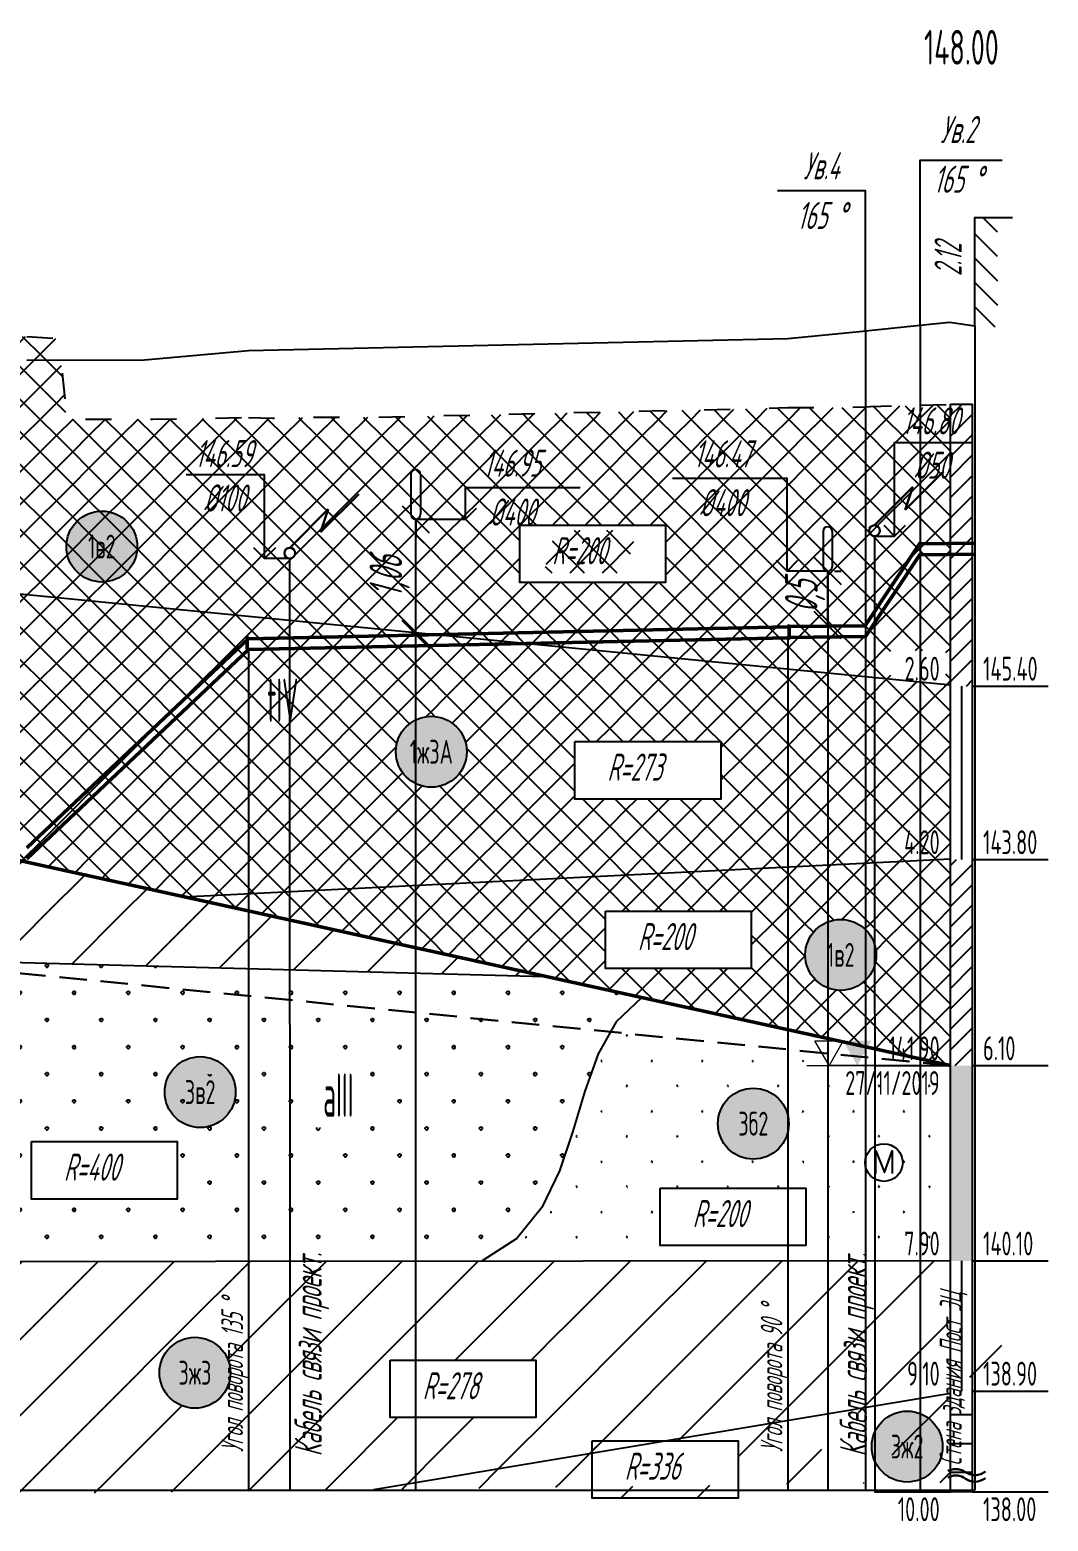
# Model space of a CAD drawing. Header units: metres. Extents: x -30 to 2050, y -904 to 400.
# Drawn here: x 1202.4 to 1296.2, y 127.1 to 264.6 of the extents above; entities that cross this region are included whole.
import ezdxf
from ezdxf.enums import TextEntityAlignment as Align

# ---------------------------------------------------------------- set-up
doc = ezdxf.new("R2010")
doc.units = ezdxf.units.M
doc.header["$LTSCALE"] = 0.2
doc.linetypes.add('ACAD_ISO03W100', pattern=[30, 12, -18])
doc.linetypes.add('штриховая', pattern=[19.05, 12.7, -6.35])
for name, color, linetype in [('МГТ_ИГ_Геология', 252, 'Continuous'), ('Примыкания', 7, 'Continuous'), ('Проектная земля', 7, 'Continuous'), ('Таблица', 7, 'Continuous'), ('Трубы', 7, 'Continuous'), ('Узлы', 7, 'Continuous'), ('Чёрная земля', 7, 'ACAD_ISO03W100')]:
    doc.layers.add(name, color=color, linetype=linetype)
doc.layers.add('МГТ_НВК_котлованы', color=7, linetype='Continuous', lineweight=30)
doc.styles.add('SPDS', font='SPDS', dxfattribs={"width": 0.7, "oblique": 15, "height": 2.5})
doc.styles.get("Standard").update_dxf_attribs({"font": 'SPDS.shx', "width": 0.7, "oblique": 15, "height": 3})
doc.styles.add('Стиль Simplex', font='simplex.shx')
doc.dimstyles.new('ISO-25', dxfattribs={"dimtxt": 2.5, "dimasz": 2.5, "dimexe": 1.25, "dimexo": 0.625, "dimtad": 1, "dimtxsty": 'Standard', "dimcen": 2.5, "dimadec": 0, "dimazin": 0, "dimtfac": 1, "dimtmove": 0, "dimatfit": 3, "dimfxl": 1, "dimarcsym": 0})
pattern_1 = [(225, (-5.6692, 480.7283), (3e-16, -3), [2.1213, -2.121341]), (315, (-7.1692, 482.2283), (3, 0), [2.1213, -2.121341]), (45, (-8.6692, 480.7283), (0, 3), [2.1213, -2.121341]), (135, (-7.1692, 479.2283), (-3, 3e-16), [2.1213, -2.121341])]
pattern_2 = [(45, (-8.669, 494.728), (0, 21), [9.8995, -19.799]), (45, (5.331, 480.728), (0, 21), [9.8995, -19.799]), (45, (-8.669, 480.728), (0, 21), [14.142, -15.5565]), (45, (1.331, 490.728), (0, 21), [15.556, -14.1425]), (45, (-1.669, 480.728), (0, 21), [19.799, -9.8995]), (45, (-8.669, 487.728), (0, 21), [19.799, -9.8995])]
pattern_3 = [(45, (600.3756, -1249.8598), (-0.9429269, 0.9429269), [])]

# ---------------------------------------------------------------- blocks, each defined once
blk = doc.blocks.new('_OBLIQUE')
at = {"color": 0, "linetype": 'ByBlock', "lineweight": -2}
blk.add_line((0.5, 0.5), (-0.5, -0.5), dxfattribs=at)
blk = doc.blocks.new('*D24')
at = {"layer": 'Defpoints', "color": 0, "transparency": 16777216}
for p in [(1237.95, 219.52), (1237.95, 219.52), (1237.95, 208.93)]:
    blk.add_point(p, dxfattribs=at)
at = {"layer": 'Примыкания', "color": 0, "lineweight": -2, "transparency": 16777216}
for p, q in [((1237.95, 219.52), (1237.95, 217.85)), ((1238.57, 219.52), (1239.2, 219.52)), ((1237.95, 208.93), (1237.95, 210.61)), ((1238.57, 208.93), (1239.2, 208.93))]:
    blk.add_line(p, q, dxfattribs=at)
at = {"layer": 'Примыкания', "color": 0, "lineweight": -2, "transparency": 16777216, "xscale": 2.5, "yscale": 2.5, "zscale": 2.5}
for p, rotation in [((1237.95, 219.52), 90), ((1237.95, 208.93), 270)]:
    blk.add_blockref('_OBLIQUE', p, dxfattribs=dict(at, rotation=rotation))
at = {"layer": 'Примыкания', "color": 0, "transparency": 16777216, "insert": (1235.55, 214.23), "char_height": 3, "width": 5.4938, "attachment_point": 5, "rotation": 90}
blk.add_mtext('1,06', dxfattribs=at)
blk = doc.blocks.new('*D25')
at = {"layer": 'Defpoints', "color": 0, "transparency": 16777216}
for p in [(1275.93, 214.74), (1275.93, 214.74), (1275.93, 209.76)]:
    blk.add_point(p, dxfattribs=at)
at = {"layer": 'Примыкания', "color": 0, "lineweight": -2, "transparency": 16777216}
for p, q in [((1275.93, 209.76), (1275.93, 214.74)), ((1276.56, 214.74), (1277.18, 214.74)), ((1276.56, 209.76), (1277.18, 209.76))]:
    blk.add_line(p, q, dxfattribs=at)
at = {"layer": 'Примыкания', "color": 0, "lineweight": -2, "transparency": 16777216, "xscale": 2.5, "yscale": 2.5, "zscale": 2.5}
for p, rotation in [((1275.93, 214.74), 90), ((1275.93, 209.76), 270)]:
    blk.add_blockref('_OBLIQUE', p, dxfattribs=dict(at, rotation=rotation))
at = {"layer": 'Примыкания', "color": 0, "transparency": 16777216, "insert": (1273.84, 212.4), "char_height": 3, "width": 4.575, "attachment_point": 5, "rotation": 90}
blk.add_mtext('0,5', dxfattribs=at)
blk = doc.blocks.new('круг3_-31_2')
at = {"true_color": 0xffffff}
blk.add_hatch(color=7, dxfattribs=at).paths.add_polyline_path([(-0.327, 0, 1), (0.327, 0, 1)])
at = {"color": 7, "lineweight": 25}
blk.add_circle((0, 0), 0.327, dxfattribs=at)
at = {"color": 18, "lineweight": 25, "true_color": 0x000000, "style": 'Стиль Simplex', "width": 0.590909}
blk.add_text('3б2', height=0.22, dxfattribs=at).set_placement((0, 0), align=Align.MIDDLE_CENTER)
blk = doc.blocks.new('DN')
at = {"linetype": 'Continuous', "lineweight": 30, "flags": 128}
for points in [[(-0.126, -0.007), (-0.117, -0.002), (-0.073, 0.011), (-0.033, 0.011), (0.003, 0), (0.02, -0.007), (0.039, -0.019), (0.074, -0.037), (0.103, -0.043), (0.125, -0.048), (0.151, -0.043), (0.18, -0.036), (0.213, -0.019), (0.223, -0.012)], [(-0.126, -0.068), (-0.117, -0.063), (-0.073, -0.05), (-0.033, -0.05), (0.003, -0.059), (0.02, -0.067), (0.039, -0.079), (0.074, -0.098), (0.103, -0.103), (0.125, -0.108), (0.151, -0.103), (0.18, -0.095), (0.213, -0.079), (0.223, -0.072)]]:
    blk.add_lwpolyline(points, dxfattribs=at)
blk = doc.blocks.new('CME')
at = {"layer": 'МГТ_ИГ_Геология', "flags": 128}
blk.add_lwpolyline([(0.103, -0.103), (0.103, 0.107), (0.18, -0.091), (0.252, 0.107), (0.252, -0.103)], dxfattribs=at)
at = {"layer": 'МГТ_ИГ_Геология'}
blk.add_circle((0.176, -0.001), 0.173, dxfattribs=at)
blk = doc.blocks.new('круг1_-26_3_-64_')
at = {"layer": 'МГТ_ИГ_Геология', "true_color": 0xffffff}
blk.add_hatch(color=7, dxfattribs=at).paths.add_polyline_path([(-0.327, 0, 1), (0.327, 0, 1)])
at = {"color": 7, "lineweight": 25}
blk.add_circle((0, 0), 0.327, dxfattribs=at)
at = {"color": 7, "lineweight": 20, "style": 'Стиль Simplex', "width": 0.590909}
blk.add_text('1ж3А', height=0.22, dxfattribs=at).set_placement((0, 0), align=Align.MIDDLE_CENTER)
blk = doc.blocks.new('круг1_-30_2')
at = {"layer": 'МГТ_ИГ_Геология', "true_color": 0xffffff}
blk.add_hatch(color=7, dxfattribs=at).paths.add_polyline_path([(-0.327, 0, 1), (0.327, 0, 1)])
at = {"color": 7, "lineweight": 25}
blk.add_circle((0, 0), 0.327, dxfattribs=at)
at = {"color": 7, "lineweight": 25, "style": 'Стиль Simplex', "width": 0.590909}
blk.add_text('1в2', height=0.22, dxfattribs=at).set_placement((0, 0), align=Align.MIDDLE_CENTER)
blk = doc.blocks.new('круг3_-30_2')
at = {"true_color": 0xffffff}
blk.add_hatch(color=7, dxfattribs=at).paths.add_polyline_path([(-0.327, 0, 1), (0.327, 0, 1)])
at = {"color": 7, "lineweight": 25}
blk.add_circle((0, 0), 0.327, dxfattribs=at)
at = {"color": 7, "lineweight": 25, "style": 'Стиль Simplex', "width": 0.590909}
blk.add_text('3в2', height=0.22, dxfattribs=at).set_placement((0, 0), align=Align.MIDDLE_CENTER)
blk = doc.blocks.new('круг3_-26_2')
at = {"true_color": 0xffffff}
blk.add_hatch(color=7, dxfattribs=at).paths.add_polyline_path([(-0.327, 0, 1), (0.327, 0, 1)])
at = {"color": 7, "lineweight": 25}
blk.add_circle((0, 0), 0.327, dxfattribs=at)
at = {"color": 7, "lineweight": 25, "style": 'Стиль Simplex', "width": 0.590909}
blk.add_text('3ж2', height=0.22, dxfattribs=at).set_placement((0, 0), align=Align.MIDDLE_CENTER)
blk = doc.blocks.new('круг3_-26_3')
at = {"true_color": 0xffffff}
blk.add_hatch(color=7, dxfattribs=at).paths.add_polyline_path([(-0.327, 0, 1), (0.327, 0, 1)])
at = {"color": 7, "lineweight": 25}
blk.add_circle((0, 0), 0.327, dxfattribs=at)
at = {"color": 7, "lineweight": 25, "style": 'Стиль Simplex', "width": 0.590909}
blk.add_text('3ж3', height=0.22, dxfattribs=at).set_placement((0, 0), align=Align.MIDDLE_CENTER)
blk = doc.blocks.new('уке')
at = {"layer": 'МГТ_ИГ_Геология'}
blk.add_lwpolyline([(147.85, -230.19), (161.29, -230.19), (161.29, -235.48), (147.85, -235.48)], close=True, dxfattribs=at)
at = {"layer": 'МГТ_ИГ_Геология', "insert": (150.84, -231.29), "char_height": 2.5, "attachment_point": 1}
blk.add_mtext_dynamic_manual_height_columns('R=200', width=10.097, gutter_width=15, heights=[0], dxfattribs=at)
blk = doc.blocks.new('1жзА 273')
at = {"layer": 'МГТ_ИГ_Геология'}
blk.add_lwpolyline([(132.21, -236), (145.65, -236), (145.65, -241.29), (132.21, -241.29)], close=True, dxfattribs=at)
at = {"layer": 'МГТ_ИГ_Геология', "insert": (135.2, -237.1), "char_height": 2.5, "attachment_point": 1}
blk.add_mtext_dynamic_manual_height_columns('R=273', width=10.097, gutter_width=15, heights=[0], dxfattribs=at)
blk = doc.blocks.new('апрапр')
at = {"layer": 'МГТ_ИГ_Геология'}
blk.add_lwpolyline([(257.65, -234.92), (271.09, -234.92), (271.09, -240.21), (257.65, -240.21)], close=True, dxfattribs=at)
at = {"layer": 'МГТ_ИГ_Геология', "insert": (260.64, -236.02), "char_height": 2.5, "attachment_point": 1}
blk.add_mtext_dynamic_manual_height_columns('R=278', width=10.097, gutter_width=15, heights=[0], dxfattribs=at)
blk = doc.blocks.new('200')
at = {"layer": 'МГТ_ИГ_Геология'}
blk.add_lwpolyline([(0, 5.29), (13.44, 5.29), (13.44, 0), (0, 0)], close=True, dxfattribs=at)
at = {"layer": 'МГТ_ИГ_Геология', "insert": (2.99, 4.2), "char_height": 2.5, "attachment_point": 1}
blk.add_mtext_dynamic_manual_height_columns('R=200', width=10.097, gutter_width=15, heights=[0], dxfattribs=at)
blk = doc.blocks.new('23434')
at = {"layer": 'МГТ_ИГ_Геология'}
blk.add_lwpolyline([(116.63, 442.59), (130.08, 442.59), (130.08, 437.29), (116.63, 437.29)], close=True, dxfattribs=at)
at = {"layer": 'МГТ_ИГ_Геология', "insert": (119.62, 441.49), "char_height": 2.5, "attachment_point": 1}
blk.add_mtext_dynamic_manual_height_columns('R=400', width=10.097, gutter_width=15, heights=[0], dxfattribs=at)
blk = doc.blocks.new('2432')
at = {"layer": 'МГТ_ИГ_Геология'}
blk.add_lwpolyline([(116.63, 433.38), (130.08, 433.38), (130.08, 428.08), (116.63, 428.08)], close=True, dxfattribs=at)
at = {"layer": 'МГТ_ИГ_Геология', "insert": (119.62, 432.28), "char_height": 2.5, "attachment_point": 1}
blk.add_mtext_dynamic_manual_height_columns('R=336', width=10.097, gutter_width=15, heights=[0], dxfattribs=at)
blk = doc.blocks.new('ЭС')
for p, q in [((2269.61, -483.84), (2273.14, -480.31)), ((2266.78, -485.26), (2270.31, -481.72)), ((2270.31, -481.72), (2269.61, -483.84))]:
    blk.add_line(p, q)
blk.add_circle((2266.78, -485.76), 0.5)

msp = doc.modelspace()

# ---------------------------------------------------------------- hatches: boundary and pattern name
at = {"layer": 'МГТ_ИГ_Геология'}
h = msp.add_hatch(dxfattribs=at)
h.set_pattern_fill('GR24', color=251, scale=10, style=0, pattern_type=2)
h.set_pattern_definition(pattern_1)
h.paths.add_polyline_path([(1185.58981, 231.09396), (1187.58981, 231.09396), (1187.58981, 213.99629), (1287.24998, 204.2625), (1287.24998, 230.11166), (1284.41882, 230.03094), (1279.8084, 229.89948), (1279.3646, 229.88496), (1277.48096, 229.8233), (1274.95942, 229.80619), (1272.22196, 229.81544), (1269.30722, 229.72089), (1234.49552, 228.92408), (1228.12975, 228.92351), (1224.75313, 228.8231), (1222.50534, 228.88466), (1213.69677, 228.74306), (1205.7465, 228.73116), (1205.11644, 235.20036), (1204.84748, 236.17014), (1202.08378, 236.34324), (1189.08621, 236.63567), (1183.47092, 236.34101), (1183.08047, 236.44511), (1180.49473, 236.44263), (1180.30437, 234.23932), (1180.00882, 227.88868), (1172.38883, 229.13463), (1156.15228, 231.36634), (1156.15228, 213.5352), (1185.58981, 214.09396)])
edge = h.paths.add_edge_path(flags=16)
edge.add_arc((1172.09467, 220.6216), 0.27775, 0, 360)
h.paths.add_polyline_path([(1190.37896, 219.5999), (1191.07896, 221.0299), (1191.80896, 219.5999)], flags=16)
edge = h.paths.add_edge_path(flags=16)
edge.add_arc((1240.21782, 217.00243), 3.27292, 0, 360)
edge = h.paths.add_edge_path()
edge.add_arc((1173.61424, 201.98119), 3.27292, 0, 360)
h.paths.add_polyline_path([(1191.85981, 209.34396), (1190.31981, 209.34396), (1190.31981, 210.84396), (1191.85981, 210.84396)], flags=17)
h.paths.add_polyline_path([(1238.15115, 215.35243), (1242.28449, 215.35243), (1242.28449, 218.65243), (1238.15115, 218.65243)], flags=0)
h.paths.add_polyline_path([(1170.028, 218.9716), (1170.028, 222.2716)], flags=16)
h.paths.add_polyline_path([(1281.73807, 204.09017), (1286.79998, 204.09017), (1286.79998, 207.39017), (1281.73807, 207.39017)])
h.paths.add_polyline_path([(1188.03981, 214.04396), (1195.33029, 214.04396), (1195.33029, 217.34396), (1188.03981, 217.34396)], flags=16)
h.paths.add_polyline_path([(1180.32552, 214.04396), (1185.13981, 214.04396), (1185.13981, 217.34396), (1180.32552, 217.34396)], flags=16)
h.paths.add_polyline_path([(1223.2537, 199.83403), (1228.14894, 199.83403), (1228.14894, 205.83403), (1223.2537, 205.83403)])
h.paths.add_polyline_path([(1247.53575, 218.97382), (1260.97821, 218.97382), (1260.97821, 213.67921), (1247.53575, 213.67921)], flags=16)
h.paths.add_polyline_path([(1249.73757, 214.57783), (1257.28757, 214.57783), (1258.33286, 218.47888), (1250.78286, 218.47888)], flags=0)
at = {"layer": 'МГТ_ИГ_Геология', "lineweight": 25}
h = msp.add_hatch(dxfattribs=at)
h.set_pattern_fill('CONSIST', color=256, scale=0.42, style=0, pattern_type=2)
h.set_pattern_definition(pattern_3)
h.paths.add_polyline_path([(1287.24998, 230.14017), (1289.24998, 230.14017), (1289.24998, 204.14017), (1287.24998, 204.14017)])
at = {"layer": 'МГТ_ИГ_Геология'}
h = msp.add_hatch(dxfattribs=at)
h.set_pattern_fill('GR24', color=251, scale=10, style=0, pattern_type=2)
h.set_pattern_definition(pattern_1)
h.paths.add_polyline_path([(1243.49074, 217.00243, -1), (1236.9449, 217.00243, -1)])
h.paths.add_polyline_path([(1287.24998, 204.2625), (1187.58981, 213.99629), (1187.58981, 191.09396), (1190.31981, 190.49257), (1190.31981, 190.84396), (1191.85981, 190.84396), (1191.85981, 190.15333), (1216.53428, 184.71788), (1287.24998, 188.21569)])
h.paths.add_polyline_path([(1236.11749, 198.08111, -1), (1242.66333, 198.08111, -1)], flags=16)
h.paths.add_polyline_path([(1191.85981, 209.34396), (1190.31981, 209.34396), (1190.31981, 210.84396), (1191.85981, 210.84396)], flags=16)
h.paths.add_polyline_path([(1281.73807, 204.09017), (1286.79998, 204.09017), (1286.79998, 207.39017), (1281.73807, 207.39017)], flags=24)
h.paths.add_polyline_path([(1236.48803, 196.43111), (1242.29279, 196.43111), (1242.29279, 199.73111), (1236.48803, 199.73111)], flags=24)
h.paths.add_polyline_path([(1223.2537, 199.83403), (1228.14894, 199.83403), (1228.14894, 205.83403), (1223.2537, 205.83403)], flags=24)
h.paths.add_polyline_path([(1281.73807, 188.09017), (1286.79998, 188.09017), (1286.79998, 191.39017), (1281.73807, 191.39017)], flags=24)
h.paths.add_polyline_path([(1188.03981, 191.04396), (1195.33029, 191.04396), (1195.33029, 194.34396), (1188.03981, 194.34396)], flags=24)
h.paths.add_polyline_path([(1252.62593, 199.01448), (1266.06838, 199.01448), (1266.06838, 193.71987), (1252.62593, 193.71987)], flags=16)
h.paths.add_polyline_path([(1254.8, 194.51493), (1262.46624, 194.51493), (1263.53927, 198.51954), (1255.87303, 198.51954)], flags=8)
h = msp.add_hatch(dxfattribs=at)
h.set_pattern_fill('GR38', color=251, scale=10, style=0, pattern_type=2)
h.set_pattern_definition([(45, (0, -12.731), (0, 21), [9.8995, -19.799]), (45, (14, -26.731), (0, 21), [9.8995, -19.799]), (45, (0, -26.731), (0, 21), [14.142, -15.5565]), (45, (10, -16.731), (0, 21), [15.556, -14.1425]), (45, (7, -26.731), (0, 21), [19.799, -9.8995]), (45, (0, -19.731), (0, 21), [19.799, -9.8995])])
h.paths.add_polyline_path([(1191.85981, 190.15333), (1191.85981, 189.34396), (1190.31981, 189.34396), (1190.31981, 190.49257), (1187.58981, 191.09396), (1187.58981, 179.04049), (1249.86384, 177.37583)])
h.paths.add_polyline_path([(1192.68457, 183.40057, -1), (1199.23041, 183.40057, -1)], flags=16)
h.paths.add_polyline_path([(1193.67416, 181.75057), (1198.24082, 181.75057), (1198.24082, 185.05057), (1193.67416, 185.05057)], flags=8)
h.paths.add_polyline_path([(1188.03981, 179.04396), (1193.10171, 179.04396), (1193.10171, 182.34396), (1188.03981, 182.34396)], flags=24)
h = msp.add_hatch(dxfattribs=at)
h.set_pattern_fill('GR24', color=251, scale=10, style=0, pattern_type=2)
h.set_pattern_definition(pattern_1)
h.paths.add_polyline_path([(1287.24998, 188.21569), (1216.53428, 184.71788), (1276.80903, 171.44017), (1277.34998, 171.44017), (1277.29008, 171.3342), (1287.24998, 169.14017)])
h.paths.add_polyline_path([(1280.40287, 179.35364, -1), (1273.85703, 179.35364, -1)], flags=16)
h.paths.add_polyline_path([(1275.06328, 177.70364), (1279.19662, 177.70364), (1279.19662, 181.00364), (1275.06328, 181.00364)], flags=8)
h.paths.add_polyline_path([(1255.4358, 183.39175), (1268.87825, 183.39175), (1268.87825, 178.09713), (1255.4358, 178.09713)], flags=16)
h.paths.add_polyline_path([(1257.63762, 178.99575), (1265.18762, 178.99575), (1266.2329, 182.89681), (1258.6829, 182.89681)], flags=8)
at = {"layer": 'МГТ_ИГ_Геология', "lineweight": 25}
h = msp.add_hatch(dxfattribs=at)
h.set_pattern_fill('CONSIST', color=256, scale=0.42, style=0, pattern_type=2)
h.set_pattern_definition(pattern_3)
h.paths.add_polyline_path([(1287.24998, 188.14017), (1289.24998, 188.14017), (1289.24998, 169.14017), (1287.24998, 169.14017)])
at = {"layer": 'МГТ_ИГ_Геология'}
h = msp.add_hatch(dxfattribs=at)
h.set_pattern_fill('GR28', color=251, scale=10, style=0, pattern_type=2)
h.set_pattern_definition([(90, (-8.6692, 480.8083), (-2.5, 2.5), [0.11, -4.89]), (45, (-8.6692, 480.9183), (-2.5, 2.5), [0.113137, -3.422397]), (0, (-8.5892, 480.9983), (2.5, 2.5), [0.11, -4.89]), (315, (-8.4792, 480.9983), (2.5, 2.5), [0.113137, -3.422397]), (90, (-8.3992, 480.8083), (-2.5, 2.5), [0.11, -4.89]), (45, (-8.4792, 480.7283), (-2.5, 2.5), [0.113137, -3.422397]), (0, (-8.5892, 480.7283), (2.5, 2.5), [0.11, -4.89]), (315, (-8.6692, 480.8083), (2.5, 2.5), [0.113137, -3.422397])])
h.paths.add_polyline_path([(1251.27278, 159.56159), (1252.61015, 163.29811), (1253.89236, 167.13342), (1255.40512, 170.82475), (1257.43411, 174.12934), (1258.7893, 175.40967), (1249.86384, 177.37583), (1187.58981, 179.04049), (1187.58981, 151.11276), (1244.51954, 151.648), (1247.28979, 153.35603), (1249.59456, 156.16664)])
edge = h.paths.add_edge_path(flags=16)
edge.add_arc((1218.08356, 166.70022), 3.27292, 0, 360)
edge = h.paths.add_edge_path(flags=16)
edge.add_arc((1192.87471, 165.13254), 1.73295, 0, 360)
h.paths.add_polyline_path([(1192.76981, 164.11396), (1192.44161, 164.20232), (1192.22981, 164.46396), (1192.04981, 164.75967), (1192.04981, 164.86396), (1192.08981, 164.69396), (1192.22981, 164.46396), (1192.39981, 164.25396), (1192.50981, 164.18396), (1192.76981, 164.11396), (1193.07191, 164.14023), (1193.11981, 164.18396), (1192.99981, 164.13396)], flags=0)
h.paths.add_polyline_path([(1191.80896, 154.5999), (1190.37896, 154.5999), (1191.07896, 156.0299)], flags=16)
h.paths.add_polyline_path([(1191.80896, 169.5999), (1190.37896, 169.5999), (1191.07896, 171.0299)], flags=16)
h.paths.add_polyline_path([(1215.89308, 165.05022), (1220.27403, 165.05022), (1220.27403, 168.35022), (1215.89308, 168.35022)], flags=0)
h.paths.add_polyline_path([(1228.42913, 163.42644), (1233.0958, 163.42644), (1233.0958, 169.42644), (1228.42913, 169.42644)], flags=16)
h.paths.add_polyline_path([(1202.52976, 162.13483), (1215.97221, 162.13483), (1215.97221, 156.84022), (1202.52976, 156.84022)], flags=16)
h.paths.add_polyline_path([(1204.73157, 157.93249), (1212.45657, 157.93249), (1213.44997, 161.63989), (1205.72497, 161.63989)], flags=8)
h = msp.add_hatch(dxfattribs=at)
h.set_pattern_fill('GR29', color=251, scale=10, style=0, pattern_type=2)
h.set_pattern_definition([(197.87055, (-4.05523, 485.37235), (-13.93858614, -4.643934418), [0.05431, -151.279249]), (197.87055, (-6.35523, 483.07235), (-13.93858614, -4.643934418), [0.05431, -151.279249]), (270, (-6.4066, 483.0555), (4.646195, 3e-16), [0.054306, -4.589628]), (270, (-4.1066, 485.3555), (4.646195, 3e-16), [0.054306, -4.589628]), (342.12945, (-4.10623, 485.30135), (130.093470641, -41.795409755), [0.05431, -151.279249]), (342.12945, (-6.40623, 483.00135), (130.093470641, -41.795409755), [0.05431, -151.279249]), (53.95936, (-4.05523, 485.28435), (23.2309769, 32.50754092), [0.05431, -63.120667]), (53.95936, (-6.35523, 482.98435), (23.2309769, 32.50754092), [0.05431, -63.120667]), (126.04064, (-6.32303, 483.02835), (-13.93858614, 18.57573767), [0.054306, -63.120671]), (126.04064, (-4.02303, 485.32835), (-13.93858614, 18.57573767), [0.054306, -63.120671])])
h.paths.add_polyline_path([(1287.24998, 169.14017), (1280.24998, 169.14017), (1276.04998, 169.14017), (1275.3837, 170.31898), (1255.91676, 172.25284), (1254.78254, 170.23271), (1253.53208, 166.78063), (1252.4257, 163.09467), (1251.195, 159.43121), (1249.57158, 156.04665), (1247.28703, 153.19737), (1244.07295, 151.13977), (1287.24998, 151.17359)])
h.paths.add_polyline_path([(1265.80354, 163.79196, -1), (1272.34938, 163.79196, -1)], flags=16)
h.paths.add_polyline_path([(1282.84504, 160.20256, -1), (1279.37915, 160.20256, -1)], flags=16)
h.paths.add_polyline_path([(1266.88599, 162.14196), (1271.26694, 162.14196), (1271.26694, 165.44196), (1266.88599, 165.44196)], flags=8)
h.paths.add_polyline_path([(1273.9595, 164.86874), (1287.08807, 164.86874), (1287.08807, 169.89731), (1273.9595, 169.89731)], flags=24)
h.paths.add_polyline_path([(1260.48781, 157.84914), (1273.93026, 157.84914), (1273.93026, 152.55452), (1260.48781, 152.55452)], flags=16)
h.paths.add_polyline_path([(1262.68963, 153.45314), (1270.23963, 153.45314), (1271.28491, 157.3542), (1263.73491, 157.3542)], flags=8)
at = {"layer": 'МГТ_ИГ_Геология', "true_color": 0x0000ff}
msp.add_hatch(color=5, dxfattribs=at).paths.add_polyline_path([(1278.64998, 169.14017), (1277.34998, 171.44017), (1279.94998, 171.44017)])
at = {"layer": 'МГТ_ИГ_Геология', "lineweight": 25}
msp.add_hatch(color=256, dxfattribs=at).paths.add_polyline_path([(1287.24998, 169.14017), (1289.24998, 169.14017), (1289.24998, 151.14017), (1287.24998, 151.14017)])
at = {"layer": 'МГТ_ИГ_Геология'}
h = msp.add_hatch(dxfattribs=at)
h.set_pattern_fill('GR38', color=251, scale=10, style=0, pattern_type=2)
h.set_pattern_definition(pattern_2)
h.paths.add_polyline_path([(1190.31981, 135.84396), (1191.85981, 135.84396), (1191.85981, 134.34396), (1190.31981, 134.34396)], flags=16)
h.paths.add_polyline_path([(1220.87487, 140.82292, -1), (1214.32902, 140.82292, -1)], flags=16)
h.paths.add_polyline_path([(1215.31861, 139.17292), (1219.88528, 139.17292), (1219.88528, 142.47292), (1215.31861, 142.47292)], flags=8)
h.paths.add_polyline_path([(1289.01808, 140.06585), (1293.83236, 140.06585), (1293.83236, 143.36585), (1289.01808, 143.36585)], flags=9)
h.paths.add_polyline_path([(1287.24998, 151.17359), (1187.58981, 151.09552), (1187.58981, 130.77247), (1187.49528, 130.79396), (1185.58981, 130.79396), (1185.58981, 151.09396), (1156.15228, 148.83925), (1156.15228, 129.50052), (1187.19319, 129.50052), (1234.0482, 130.06547), (1287.24998, 138.94246)])
h.paths.add_polyline_path([(1235.59575, 141.97947), (1249.0382, 141.97947), (1249.0382, 136.68486), (1235.59575, 136.68486)], flags=16)
h.paths.add_polyline_path([(1237.79756, 137.58348), (1245.39131, 137.58348), (1246.4366, 141.48453), (1238.84285, 141.48453)], flags=8)
h = msp.add_hatch(dxfattribs=at)
h.set_pattern_fill('GR38', color=251, scale=10, style=0, pattern_type=2)
h.set_pattern_definition(pattern_2)
edge = h.paths.add_edge_path()
edge.add_line((1287.24998, 138.94246), (1234.0482, 130.06547))
edge.add_line((1234.0482, 130.06547), (1278.69638, 130.63128))
edge.add_arc((1278.65692, 133.90397), 3.27292, 180, 270.690802, ccw=False)
edge.add_arc((1278.65692, 133.90397), 3.27292, 0, 180, ccw=False)
edge.add_arc((1278.65692, 133.90397), 3.27292, -89.309198, 0, ccw=False)
edge.add_line((1278.69638, 130.63128), (1287.24998, 130.70694))
edge.add_line((1287.24998, 130.70694), (1287.24998, 138.94246))
h.paths.add_polyline_path([(1289.01808, 140.06585), (1293.83236, 140.06585), (1293.83236, 143.36585), (1289.01808, 143.36585)])
h.paths.add_polyline_path([(1254.22388, 134.55336), (1267.66634, 134.55336), (1267.66634, 129.25874), (1254.22388, 129.25874)])
h.paths.add_polyline_path([(1256.39795, 130.10277), (1264.01138, 130.10277), (1265.07129, 134.05842), (1257.45786, 134.05842)], flags=24)
at = {"layer": 'МГТ_ИГ_Геология', "lineweight": 25}
h = msp.add_hatch(dxfattribs=at)
h.set_pattern_fill('CONSIST', color=256, scale=0.84, angle=-44.999962, style=0, pattern_type=2)
h.set_pattern_definition([(4e-05, (600.3756, -1249.8598), (-1.8e-06, 2.667), [])])
h.paths.add_polyline_path([(1287.24998, 139.14017), (1289.24998, 139.14017), (1289.24998, 129.84017), (1287.24998, 129.84017)])
at = {"layer": 'Узлы'}
h = msp.add_hatch(dxfattribs=at)
h.set_pattern_fill('LINE', color=256, scale=0.5, angle=135)
h.set_pattern_definition([(135, (-816.5498, -3.2002), (-1.122532, -1.122532), [])])
h.paths.add_polyline_path([(1291.58701, 247.34542), (1289.47911, 247.34542), (1289.47911, 237.26459), (1291.58701, 237.26459)])

# ---------------------------------------------------------------- linework, layer by layer
at = {"layer": 'МГТ_ИГ_Геология', "lineweight": 25}
for p, q in [((1186.58981, 214.09396), (1287.24998, 204.2625)), ((1288.24998, 204.14017), (1288.24998, 188.14017)), ((1216.53428, 184.71788), (1287.24998, 188.21569)), ((1288.24998, 151.14017), (1288.24998, 139.14017))]:
    msp.add_line(p, q, dxfattribs=at)
at = {"layer": 'МГТ_ИГ_Геология', "linetype": 'Continuous', "lineweight": 25}
for p, q in [((1289.24998, 204.14017), (1296.24998, 204.14017)), ((1289.24998, 188.14017), (1296.24998, 188.14017)), ((1280.24998, 169.14017), (1287.24998, 169.14017)), ((1289.24998, 169.14017), (1296.24998, 169.14017)), ((1289.24998, 151.14017), (1296.24998, 151.14017)), ((1234.0482, 130.06547), (1287.24998, 138.94246)), ((1289.24998, 139.14017), (1296.24998, 139.14017)), ((1280.24998, 129.84017), (1287.24998, 129.84017)), ((1289.24998, 129.84017), (1296.24998, 129.84017))]:
    msp.add_line(p, q, dxfattribs=at)
at = {"layer": 'МГТ_ИГ_Геология', "lineweight": 25}
msp.add_lwpolyline([(1287.24998, 230.14017), (1289.24998, 230.14017), (1289.24998, 129.84017), (1287.24998, 129.84017), (1287.24998, 230.14017), (1287.24998, 230.14017)], close=True, dxfattribs=at)
at = {"layer": 'МГТ_ИГ_Геология', "lineweight": 50, "flags": 128}
msp.add_lwpolyline([(1185.58981, 191.09396), (1187.58981, 191.09396), (1287.24998, 169.14017)], dxfattribs=at)
at = {"layer": 'МГТ_ИГ_Геология', "lineweight": 25, "flags": 128}
for points in [[(1156.15228, 177.92301), (1185.58981, 179.09396), (1249.86384, 177.37583)], [(1156.15228, 148.83925), (1185.58981, 151.09396), (1287.24998, 151.17359)]]:
    msp.add_lwpolyline(points, dxfattribs=at)
at = {"layer": 'МГТ_ИГ_Геология', "color": 5, "linetype": 'штриховая', "lineweight": 30, "flags": 128}
msp.add_lwpolyline([(1287.24998, 169.14017), (1187.58981, 179.04049), (1185.58981, 179.04049), (1156.15228, 177.96977)], dxfattribs=at)
at = {"layer": 'МГТ_ИГ_Геология', "linetype": 'Continuous', "lineweight": 25, "flags": 128}
msp.add_lwpolyline([(1258.7893, 175.40967), (1256.44548, 173.19452), (1254.78254, 170.23271), (1253.53208, 166.78063), (1252.4257, 163.09467), (1251.195, 159.43121), (1249.57158, 156.04665), (1247.28703, 153.19737), (1244.07295, 151.13977)], dxfattribs=at)
at = {"layer": 'МГТ_ИГ_Геология', "color": 5, "linetype": 'Continuous', "lineweight": 0, "true_color": 0x0000ff, "flags": 128}
msp.add_lwpolyline([(1273.99998, 169.14017), (1287.24998, 169.14017), (1276.04998, 169.14017), (1274.74998, 171.44017), (1277.34998, 171.44017), (1276.04998, 169.14017)], dxfattribs=at)
at = {"layer": 'Примыкания'}
for p, q in [((1237.48924, 223.64028), (1237.48924, 219.97628)), ((1238.40524, 223.64028), (1238.40524, 219.97628)), ((1237.94724, 219.51828), (1237.94724, 130)), ((1275.52077, 218.42524), (1275.52077, 215.14844)), ((1276.33997, 218.42524), (1276.33997, 215.14844))]:
    msp.add_line(p, q, dxfattribs=at)
at = {"layer": 'Примыкания', "color": 0, "flags": 128}
for points in [[(1280.25948, 217.96688), (1282.10087, 217.96688), (1282.10087, 226.60146), (1289.30988, 226.60146)], [(1226.33811, 215.89958), (1224.0181, 215.89958), (1224.0181, 223.60363), (1216.80909, 223.60363)], [(1275.93037, 214.73884), (1272.18981, 214.73884), (1272.18981, 223.27385), (1261.61481, 223.27385)], [(1237.94724, 219.51828), (1242.52732, 219.51828), (1242.52732, 222.43757), (1253.10232, 222.43757)], [(1243.52732, 220.51828), (1242.52732, 219.51828), (1241.52732, 220.51828)], [(1281.10087, 218.96688), (1282.10087, 217.96688), (1283.10087, 218.96688)], [(1225.0181, 216.89958), (1224.0181, 215.89958), (1223.0181, 216.89958)], [(1271.18981, 215.73884), (1272.18981, 214.73884), (1273.18981, 215.73884)]]:
    msp.add_lwpolyline(points, dxfattribs=at)
at = {"layer": 'Примыкания'}
for centre, radius, start, end in [((1237.94724, 223.64028), 0.458, 360, 180), ((1237.94724, 219.97628), 0.458, 180, 0), ((1275.93037, 218.42524), 0.4096, 360, 180), ((1275.93037, 215.14844), 0.4096, 180, 0)]:
    msp.add_arc(centre, radius, start, end, dxfattribs=at)
at = {"layer": 'Проектная земля', "flags": 128}
for points in [[(1272.25948, 236.19743), (1279.15773, 236.87585), (1279.40213, 236.90082)], [(1279.40213, 236.90082), (1284.45635, 237.41724)], [(1284.45635, 237.41724), (1287.16311, 237.68765), (1289.47911, 237.34542)], [(1222.54287, 235.06794), (1272.25948, 236.19743)], [(1202.12131, 234.19055), (1212.94763, 234.22009), (1222.54287, 235.06794)]]:
    msp.add_lwpolyline(points, dxfattribs=at)
at = {"layer": 'Таблица'}
msp.add_line((1156.18981, 130), (1289.47911, 130), dxfattribs=at)
at = {"layer": 'Трубы', "lineweight": 50, "flags": 128}
for points in [[(1279.40213, 209.76269), (1284.45635, 217.34402)], [(1284.45635, 217.25185), (1289.47911, 217.30208)], [(1279.40213, 208.71866), (1284.45635, 216.29999)], [(1284.45635, 216.25185), (1289.47911, 216.30207)], [(1222.54287, 208.50324), (1272.25948, 209.60001)], [(1272.25948, 209.62867), (1279.40213, 209.7001)], [(1202.12131, 189.21772), (1222.54287, 208.52358)], [(1222.54287, 207.50323), (1272.25948, 208.6)], [(1272.25948, 208.62867), (1279.40213, 208.7001)], [(1202.12131, 188.2), (1222.54287, 207.50587)]]:
    msp.add_lwpolyline(points, dxfattribs=at)
at = {"layer": 'Узлы'}
for p, q in [((1279.40213, 236.90082), (1279.40213, 130)), ((1284.45635, 237.41724), (1284.45635, 130)), ((1289.47911, 237.34542), (1289.47911, 130)), ((1284.45635, 216.16185), (1284.45635, 130)), ((1289.47911, 216.21207), (1289.47911, 130)), ((1275.93037, 214.73884), (1275.93037, 130)), ((1272.25948, 208.51), (1272.25948, 130)), ((1279.40213, 208.6101), (1279.40213, 130)), ((1222.54287, 207.41323), (1222.54287, 130))]:
    msp.add_line(p, q, dxfattribs=at)
at = {"layer": 'Узлы', "flags": 128}
for points in [[(1284.45635, 237.41724), (1284.45635, 252.62671), (1292.00501, 252.62671)], [(1279.40213, 236.90082), (1279.40213, 249.8019), (1271.29303, 249.8019)], [(1289.47911, 237.34542), (1289.47911, 247.34542), (1292.94848, 247.34542)], [(1280.23874, 217.96727), (1280.25948, 129.84017)], [(1226.3046, 215.90181), (1226.34287, 130)]]:
    msp.add_lwpolyline(points, dxfattribs=at)
at = {"layer": 'Узлы', "lineweight": 50, "flags": 128}
for points in [[(1272.25948, 209.69001, -0.414213598), (1272.37748, 209.57201), (1272.37748, 208.628, -0.414213598), (1272.25948, 208.51, 0.414213598)], [(1222.54287, 208.61518, 0.414213598), (1222.42487, 208.49718), (1222.42487, 207.53227, 0.414213598), (1222.54287, 207.41427)]]:
    msp.add_lwpolyline(points, format="xyb", dxfattribs=at)
at = {"layer": 'Чёрная земля', "flags": 128}
for points in [[(1202.12131, 236.35767), (1204.88501, 236.18457), (1205.15396, 235.21479), (1205.78403, 228.74559), (1213.73429, 228.75749), (1222.54287, 228.89909)], [(1222.54287, 228.89909), (1224.79066, 228.83752), (1228.16728, 228.93794), (1234.53305, 228.93851), (1269.34475, 229.73532), (1272.25948, 229.82987)], [(1272.25948, 229.82987), (1274.99695, 229.82061), (1277.51849, 229.83773), (1279.40213, 229.89938)], [(1279.40213, 229.89938), (1279.84592, 229.91391), (1284.45635, 230.04536)], [(1284.45635, 230.04536), (1289.47911, 230.18857)]]:
    msp.add_lwpolyline(points, dxfattribs=at)

# ---------------------------------------------------------------- block references
at = {"layer": 'МГТ_ИГ_Геология', "xscale": 10, "yscale": 10, "zscale": 10}
for name, p in [('круг1_-30_2', (1209.02245, 217.00243)), ('круг1_-26_3_-64_', (1239.39041, 198.08111)), ('круг1_-30_2', (1277.12995, 179.35364)), ('круг3_-30_2', (1218.08356, 166.70022)), ('круг3_-31_2', (1269.07646, 163.79196)), ('CME', (1279.35013, 160.21201)), ('круг3_-26_3', (1217.60195, 140.82292)), ('круг3_-26_2', (1283.25377, 134.01937)), ('DN', (1288.24998, 131.84017))]:
    msp.add_blockref(name, p, dxfattribs=at)
at = {"layer": 'МГТ_ИГ_Геология', "color": 7, "lineweight": 25}
for p in [(1099.68776, 449.16251), (1107.5878, 413.58044)]:
    msp.add_blockref('уке', p, dxfattribs=at)
at = {"layer": 'МГТ_ИГ_Геология', "color": 3}
for name, p in [('1жзА 273', (1120.41451, 435.01462)), ('апрапр', (977.94931, 376.89767))]:
    msp.add_blockref(name, p, dxfattribs=at)
at = {"layer": 'МГТ_ИГ_Геология', "color": 2}
for name, p in [('23434', (1085.89705, -280.45473)), ('2432', (1137.59117, -298.82193))]:
    msp.add_blockref(name, p, dxfattribs=at)
at = {"layer": 'МГТ_ИГ_Геология'}
msp.add_blockref('200', (1260.48781, 152.55452), dxfattribs=at)
at = {"layer": 'МГТ_НВК_котлованы', "color": 30, "lineweight": 50, "true_color": 0xf26722}
for p in [(-986.54046, 704.22503), (-1040.4318, 702.15774)]:
    msp.add_blockref('ЭС', p, dxfattribs=at)

# ---------------------------------------------------------------- texts
at = {"oblique": 15.0000004, "width": 0.7}
for s, p in [('Стена здания Пост ЭЦ', (1288.26703, 132.24229)), ('Угол поворота 135 %%D', (1222.04287, 133.5)), ('Угол поворота 90 %%D', (1271.75948, 133.5))]:
    msp.add_text(s, height=2, rotation=90.0000025, dxfattribs=at).set_placement(p)
at = {"layer": 'МГТ_ИГ_Геология', "lineweight": 25, "style": 'Стиль Simplex', "width": 0.5625}
msp.add_text('148.00', height=3.2, dxfattribs=at).set_placement((1288.24998, 264.63725), align=Align.TOP_CENTER)
at = {"layer": 'МГТ_ИГ_Геология', "color": 7, "lineweight": 25, "style": 'Стиль Simplex', "width": 0.590909}
for s, p in [('2.60', (1286.24998, 204.64017)), ('4.20', (1286.24998, 188.64017)), ('7.90', (1286.24998, 151.64017)), ('9.10', (1286.24998, 139.64017))]:
    msp.add_text(s, height=2.2, dxfattribs=at).set_placement(p, align=Align.RIGHT)
for s, p in [('145.40', (1290.24998, 204.64017)), ('143.80', (1290.24998, 188.64017)), ('140.10', (1290.24998, 151.64017)), ('138.90', (1290.24998, 139.64017))]:
    msp.add_text(s, height=2.2, dxfattribs=at).set_placement(p)
at = {"layer": 'МГТ_ИГ_Геология', "lineweight": 30, "style": 'Стиль Simplex', "width": 0.4}
for s, p in [('tIV', (1224.2537, 202.83403)), ('aIII', (1229.42913, 166.42644))]:
    msp.add_text(s, height=4, dxfattribs=at).set_placement(p, align=Align.MIDDLE_LEFT)
at = {"layer": 'МГТ_ИГ_Геология', "color": 5, "lineweight": 25, "true_color": 0x0000ff, "style": 'Стиль Simplex', "width": 0.590909}
msp.add_text('141.90', height=2.2, dxfattribs=at).set_placement((1286.24998, 169.64017), align=Align.RIGHT)
msp.add_text('6.10', height=2.2, dxfattribs=at).set_placement((1290.24998, 169.64017))
msp.add_text('27/11/2019', height=2.2, dxfattribs=at).set_placement((1286.24998, 168.64017), align=Align.TOP_RIGHT)
at = {"layer": 'МГТ_ИГ_Геология', "color": 7, "lineweight": 25, "style": 'Стиль Simplex', "width": 0.590909}
msp.add_text('10.00', height=2.2, dxfattribs=at).set_placement((1286.24998, 129.34017), align=Align.TOP_RIGHT)
msp.add_text('138.00', height=2.2, dxfattribs=at).set_placement((1290.24998, 129.34017), align=Align.TOP_LEFT)
at = {"layer": 'Примыкания', "color": 0, "style": 'SPDS', "oblique": 15.0000004, "width": 0.7}
for s, p in [('146.80', (1285.42525, 228.59616)), ('146.59', (1220.26488, 225.57611)), ('%%C50', (1285.51011, 224.49901)), ('%%C100', (1220.34975, 221.47895))]:
    msp.add_text(s, height=2.5, dxfattribs=at).set_placement(p, align=Align.MIDDLE_CENTER)
at = {"layer": 'Примыкания', "color": 0, "style": 'SPDS', "oblique": 15.0000055, "width": 0.7}
for s, p in [('146.95', (1246.84082, 224.68757)), ('146.47', (1266.23243, 225.55006)), ('%%C400', (1246.84082, 220.18757)), ('%%C400', (1266.23243, 221.05006))]:
    msp.add_text(s, height=2.5, rotation=0.000005, dxfattribs=at).set_placement(p, align=Align.MIDDLE_CENTER)
at = {"layer": 'Примыкания', "oblique": 15.0000004, "width": 0.7}
for p in [(1229.29321, 133.10619), (1279.54162, 133.07307)]:
    msp.add_text('Кабель связи проект.', height=2.5, rotation=90.0000025, dxfattribs=at).set_placement(p)
at = {"layer": 'Таблица', "oblique": 15.0000004, "width": 0.7}
for s, p in [('Ув.2', (1287.93173, 255.45152)), ('Ув.4', (1275.34758, 252.11029)), ('165 %%D', (1287.93173, 250.87345)), ('165 %%D', (1275.34758, 247.53222))]:
    msp.add_text(s, height=2.5, dxfattribs=at).set_placement(p, align=Align.MIDDLE_CENTER)
msp.add_text('2.12', height=2.5, rotation=90.0000025, dxfattribs=at).set_placement((1287.02516, 243.46154), align=Align.MIDDLE_CENTER)

# ---------------------------------------------------------------- dimensions: what is measured, and where the dimension line sits
at = {"layer": 'Примыкания'}
for base, p1, p2, picture, middle in [((1237.94924, 219.51828), (1237.94724, 208.93306), (1237.94724, 219.51828), '*D24', (1235.55341, 214.22567)), ((1275.93037, 214.73884), (1275.93037, 209.75538), (1275.93037, 214.73884), '*D25', (1273.83598, 212.39692))]:
    dim = msp.add_linear_dim(base=base, p1=p1, p2=p2, angle=90, dimstyle='ISO-25', override={"dimlfac": 0.1, "dimblk": 'OBLIQUE', "dimtmove": 2}, dxfattribs=at)
    dim.commit()
    dim.dimension.update_dxf_attribs({"geometry": picture, "text_midpoint": middle, "dimtype": 161})

doc.saveas('drawing.dxf')
